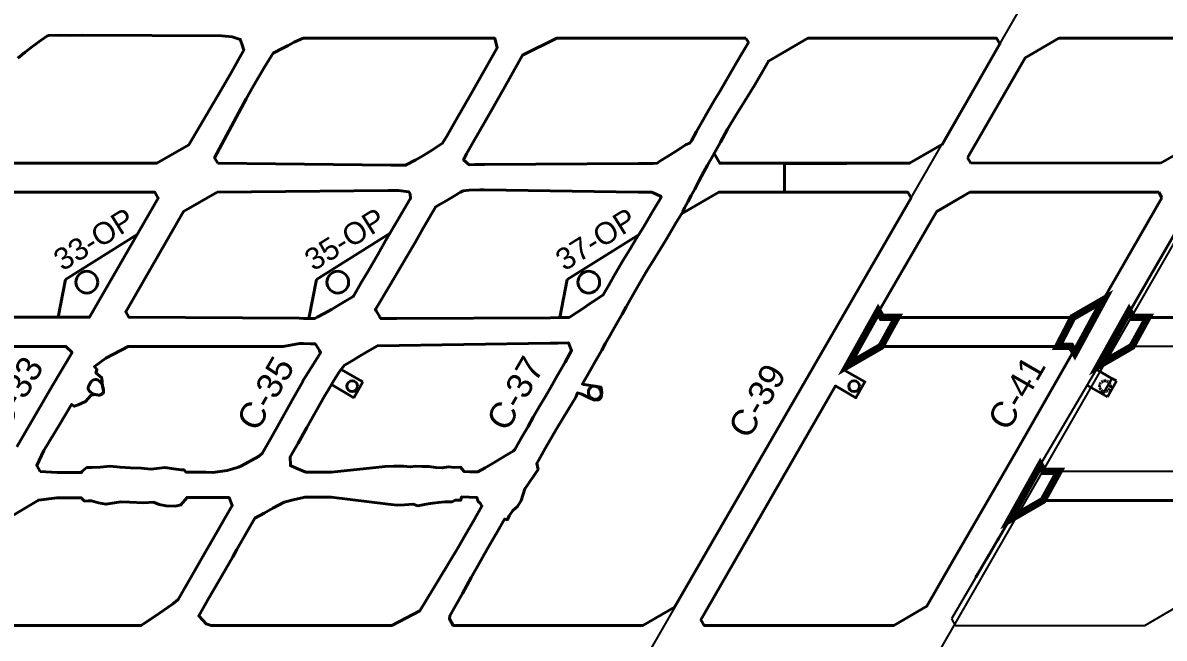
# Model space of a CAD drawing. Header units: millimetres. Extents: x -28 to 1943, y -5245 to 2752.
# Drawn here: x 1085.2 to 1242.7, y -280.5 to -195.6 of the extents above; entities that cross this region are included whole.
import ezdxf
from ezdxf.enums import TextEntityAlignment as Align

# ---------------------------------------------------------------- set-up
doc = ezdxf.new("R2010")
doc.units = ezdxf.units.MM
doc.linetypes.add('CONTINUA', pattern=[0])
doc.linetypes.add('HIDDEN', pattern=[0.375, 0.25, -0.125])
doc.layers.add('144', color=10, linetype='Continuous')
doc.layers.add('167', color=10, linetype='Continuous')
doc.styles.add('DG-T1-473 TO 560$0$Standard', font='arial.ttf')
doc.styles.add('DG-T1-473 TO 560$1$Standard', font='arial.ttf')

msp = doc.modelspace()

# ---------------------------------------------------------------- linework, layer by layer
at = {"lineweight": 35}
for p, q in [((1246.685, -212.428), (1242.237, -214.996)), ((1242.237, -214.996), (1216.038, -214.996)), ((1215.929, -218.996), (1211.302, -221.668)), ((1241.989, -218.996), (1215.929, -218.996)), ((1242.429, -219.759), (1241.989, -218.996)), ((1234.314, -233.815), (1229.969, -236.252)), ((1229.965, -236.252), (1203.766, -236.252)), ((1203.657, -240.252), (1199.025, -242.926)), ((1229.717, -240.252), (1203.657, -240.252)), ((1230.157, -241.015), (1229.717, -240.252)), ((1235.532, -244.667), (1233.383, -243.426)), ((1234.282, -246.832), (1232.13, -245.589)), ((1234.282, -246.832), (1235.532, -244.667))]:
    msp.add_line(p, q, dxfattribs=at)
at = {"color": 7, "linetype": 'Continuous', "lineweight": 40}
for p, q in [((1216.038, -214.996), (1215.597, -214.231)), ((1190.31, -215.046), (1190.31, -219.046)), ((1242.429, -219.759), (1234.314, -233.815)), ((1242.429, -219.759), (1242.429, -219.759)), ((1203.766, -236.252), (1203.323, -235.484)), ((1230.157, -241.015), (1222.259, -254.866)), ((1222.259, -254.866), (1213.399, -270.156))]:
    msp.add_line(p, q, dxfattribs=at)
at = {"color": 3, "linetype": 'CONTINUA', "lineweight": 40}
for p, q in [((1211.307, -221.665), (1215.929, -218.996)), ((1215.929, -218.996), (1241.989, -218.996)), ((1242.429, -219.759), (1234.314, -233.815)), ((1241.989, -218.996), (1242.429, -219.759)), ((1245.948, -221.665), (1237.967, -235.489)), ((1203.766, -236.252), (1203.326, -235.489)), ((1229.965, -236.252), (1203.766, -236.252)), ((1237.967, -235.489), (1238.407, -236.252)), ((1238.407, -236.252), (1264.606, -236.252)), ((1199.035, -242.92), (1203.657, -240.252)), ((1199.035, -242.92), (1203.657, -240.252)), ((1203.657, -240.252), (1229.717, -240.252)), ((1203.657, -240.252), (1229.717, -240.252)), ((1230.157, -241.015), (1222.259, -254.866)), ((1230.157, -241.015), (1222.259, -254.866)), ((1229.717, -240.252), (1230.157, -241.015)), ((1229.717, -240.252), (1230.157, -241.015)), ((1213.399, -270.156), (1222.259, -254.866))]:
    msp.add_line(p, q, dxfattribs=at)
for p, q in [((1245.948, -221.665), (1237.967, -235.489)), ((1238.407, -236.252), (1237.967, -235.489)), ((1238.801, -236.252), (1238.407, -236.252)), ((1264.606, -236.252), (1238.801, -236.252)), ((1238.298, -240.252), (1233.676, -242.92)), ((1252.05, -240.252), (1238.298, -240.252)), ((1233.676, -242.92), (1225.63, -256.617)), ((1226.14, -257.5), (1225.63, -256.617)), ((1252.338, -257.5), (1226.14, -257.5)), ((1226.03, -261.5), (1221.409, -264.169)), ((1251.974, -261.5), (1226.03, -261.5)), ((1221.409, -264.169), (1213.362, -277.865, 7)), ((1240.071, -278.748, 7), (1244.633, -276.114, 7)), ((1213.362, -277.865, 7), (1213.872, -278.748, 7)), ((1213.872, -278.748, 7), (1240.071, -278.748, 7))]:
    msp.add_line(p, q)
at = {"color": 3, "linetype": 'Continuous', "lineweight": 40}
for p, q in [((1100.985, -224.811), (1091.074, -231.004)), ((1100.985, -224.811), (1091.074, -231.004)), ((1135.891, -224.645), (1125.715, -231.004)), ((1135.891, -224.645), (1125.715, -231.004)), ((1170.267, -224.811), (1160.356, -231.004)), ((1170.267, -224.811), (1160.356, -231.004)), ((1091.074, -231.004), (1090.055, -236.244)), ((1091.074, -231.004), (1090.055, -236.244)), ((1125.715, -231.004), (1124.667, -236.393)), ((1125.715, -231.004), (1124.667, -236.393)), ((1160.356, -231.004), (1159.33, -236.283)), ((1160.356, -231.004), (1159.33, -236.283)), ((1132.15, -245.169), (1129.145, -243.435)), ((1132.15, -245.169), (1129.145, -243.435)), ((1130.9, -247.334), (1127.787, -245.537)), ((1130.9, -247.334), (1127.787, -245.537)), ((1130.9, -247.334), (1132.15, -245.169)), ((1130.9, -247.334), (1132.15, -245.169))]:
    msp.add_line(p, q, dxfattribs=at)
at = {"color": 3, "lineweight": 35}
for p, q in [((1234.909, -247.194), (1236.159, -245.029)), ((1236.159, -245.029), (1235.532, -244.667)), ((1234.909, -247.194), (1234.282, -246.832))]:
    msp.add_line(p, q, dxfattribs=at)
at = {"linetype": 'Continuous', "lineweight": 40}
msp.add_lwpolyline([(1077.474, -214.996), (1103.673, -214.996), (1108.124, -212.426), (1112.51, -204.958), (1113.979, -202.4), (1115.157, -200.332), (1115.685, -199.391), (1115.43, -198.495), (1115.198, -197.888), (1114.096, -197.547), (1112.663, -197.41), (1093.368, -197.333), (1091.778, -197.341), (1090.209, -197.3), (1088.752, -197.358), (1088.518, -197.451), (1087.39, -198.247), (1086.336, -199.028), (1085.505, -199.638), (1084.502, -200.468)], dxfattribs=at)
msp.add_lwpolyline([(1077.474, -214.996), (1103.673, -214.996), (1108.124, -212.426), (1112.51, -204.958), (1113.979, -202.4), (1115.157, -200.332), (1115.685, -199.391), (1115.43, -198.495), (1115.198, -197.888), (1114.096, -197.547), (1112.663, -197.41), (1093.368, -197.333), (1091.778, -197.341), (1090.209, -197.3), (1088.752, -197.358), (1088.518, -197.451), (1087.39, -198.247), (1086.336, -199.028), (1085.505, -199.638), (1084.502, -200.468)], dxfattribs=at)
at = {"lineweight": 40, "ltscale": 5}
msp.add_lwpolyline([(1112.115, -214.996), (1136.047, -215.249), (1138.003, -215.266), (1139.426, -214.536), (1140.395, -213.954), (1141.589, -213.243), (1143.144, -212.228), (1143.726, -211.233), (1144.852, -209.244), (1147.169, -205.218), (1150.675, -199.042), (1150.333, -197.748), (1124.273, -197.748), (1123.877, -197.726), (1122.642, -198.281), (1121.802, -198.734), (1121.089, -199.108), (1119.741, -199.815), (1118.603, -201.632), (1117.057, -204.311), (1116.028, -206.101), (1111.668, -214.222)], close=True, dxfattribs=at)
msp.add_lwpolyline([(1112.115, -214.996), (1136.047, -215.249), (1138.003, -215.266), (1139.426, -214.536), (1140.395, -213.954), (1141.589, -213.243), (1143.144, -212.228), (1143.726, -211.233), (1144.852, -209.244), (1147.169, -205.218), (1150.675, -199.042), (1150.333, -197.748), (1124.273, -197.748), (1123.877, -197.726), (1122.642, -198.281), (1121.802, -198.734), (1121.089, -199.108), (1119.741, -199.815), (1118.603, -201.632), (1117.057, -204.311), (1116.028, -206.101), (1111.668, -214.222)], close=True, dxfattribs=at)
at = {"lineweight": 40}
for points in [[(1206.65, -214.996), (1207.596, -214.996), (1212.158, -212.363), (1220.056, -198.511), (1219.615, -197.748), (1193.555, -197.748), (1188.106, -200.894), (1187.369, -202.185), (1186.232, -204.17), (1184.817, -206.472), (1183.66, -208.327), (1182.471, -210.28), (1181.487, -212.066), (1180.435, -213.952), (1179.718, -215.245), (1179.217, -216.176), (1178.522, -217.461), (1177.935, -218.541), (1177.46, -219.417), (1176.982, -220.31), (1176.535, -221.142), (1176.281, -221.696), (1175.389, -223.182), (1173.968, -225.582), (1172.471, -227.986), (1171.213, -230.038), (1170.189, -231.796), (1169.458, -233.097), (1168.5, -234.792), (1167.931, -235.79), (1167.291, -236.906), (1166.681, -237.977), (1166.266, -238.721), (1166.095, -239.03), (1165.641, -239.832), (1165.102, -240.774), (1164.295, -242.199), (1163.52, -243.606), (1162.471, -245.401), (1162.449, -245.424), (1162.63, -245.528), (1164.196, -245.739), (1165.013, -245.905), (1165.127, -246.621), (1165.072, -247.046), (1164.962, -247.358), (1164.682, -247.609), (1164.136, -247.66), (1163.37, -247.338), (1162.336, -246.856), (1161.746, -246.677), (1161.509, -247.244), (1160.515, -248.901), (1159.741, -250.223), (1158.828, -251.729), (1157.313, -254.358), (1156.136, -256.409), (1156.315, -257.232), (1155.913, -257.836), (1155.532, -258.376), (1155.272, -258.779), (1154.942, -259.245), (1154.494, -259.928), (1154.261, -260.652), (1153.993, -261.531), (1153.463, -262.348), (1152.817, -262.906), (1152.332, -263.618), (1152.102, -264.125), (1152.043, -264.177), (1151.716, -264.082), (1151.691, -264.116), (1150.547, -266.104), (1150.449, -266.274), (1149.449, -268.005), (1149.278, -268.252), (1148.006, -270.552), (1147.103, -272.153), (1145.877, -274.345), (1144.903, -276.063), (1144.119, -277.45), (1144.08, -277.865), (1144.59, -278.748), (1170.789, -278.748), (1175.153, -276.229), (1207.794, -219.77), (1207.348, -218.996), (1206.65, -218.996)], [(1190.31, -215.046), (1207.596, -214.996), (1212.158, -212.363), (1220.056, -198.511), (1219.615, -197.748), (1193.555, -197.748), (1188.106, -200.894), (1187.369, -202.185), (1186.232, -204.17), (1184.817, -206.472), (1183.66, -208.327), (1182.471, -210.28), (1181.487, -212.066), (1180.435, -213.952), (1179.718, -215.245), (1179.217, -216.176), (1178.522, -217.461), (1177.935, -218.541), (1177.46, -219.417), (1176.982, -220.31), (1176.535, -221.142), (1176.281, -221.696), (1175.389, -223.182), (1173.968, -225.582), (1172.471, -227.986), (1171.213, -230.038), (1170.189, -231.796), (1169.458, -233.097), (1168.5, -234.792), (1167.931, -235.79), (1167.291, -236.906), (1166.681, -237.977), (1166.266, -238.721), (1166.095, -239.03), (1165.641, -239.832), (1165.102, -240.774), (1164.295, -242.199), (1163.52, -243.606), (1162.471, -245.401), (1162.449, -245.424), (1162.63, -245.528), (1164.196, -245.739), (1165.013, -245.905), (1165.127, -246.621), (1165.072, -247.046), (1164.962, -247.358), (1164.682, -247.609), (1164.136, -247.66), (1163.37, -247.338), (1162.336, -246.856), (1161.746, -246.677), (1161.509, -247.244), (1160.515, -248.901), (1159.741, -250.223), (1158.828, -251.729), (1157.313, -254.358), (1156.136, -256.409), (1156.315, -257.232), (1155.913, -257.836), (1155.532, -258.376), (1155.272, -258.779), (1154.942, -259.245), (1154.494, -259.928), (1154.261, -260.652), (1153.993, -261.531), (1153.463, -262.348), (1152.817, -262.906), (1152.332, -263.618), (1152.102, -264.125), (1152.043, -264.177), (1151.716, -264.082), (1151.691, -264.116), (1150.547, -266.104), (1150.449, -266.274), (1149.449, -268.005), (1149.278, -268.252), (1148.006, -270.552), (1147.103, -272.153), (1145.877, -274.345), (1144.903, -276.063), (1144.119, -277.45), (1144.08, -277.865), (1144.59, -278.748), (1170.789, -278.748), (1175.153, -276.229), (1207.794, -219.77), (1207.348, -218.996), (1190.31, -218.996)], [(1246.662, -197.748), (1228.196, -197.748), (1223.575, -200.417), (1215.597, -214.231)], [(1211.302, -221.668), (1203.323, -235.484)], [(1199.025, -242.926), (1198.656, -243.566), (1201.432, -245.169), (1200.182, -247.334), (1197.389, -245.722), (1178.801, -278.003), (1179.231, -278.748), (1205.43, -278.748), (1209.992, -276.114), (1213.399, -270.156)], [(1075.308, -278.748), (1101.507, -278.748), (1101.524, -278.748), (1104.082, -277.057), (1105.835, -275.846), (1106.629, -275.176), (1107.382, -273.896), (1107.877, -273.029), (1108.756, -271.503), (1110.418, -268.604), (1111.239, -267.182), (1112.47, -265.039), (1114.112, -262.232), (1113.665, -261.108), (1111.195, -261.096), (1109.488, -261.096), (1107.867, -261.093), (1107.026, -262.135), (1106.287, -262.3), (1104.99, -262.264), (1104.007, -262.072), (1103.215, -261.77), (1101.913, -261.847), (1099.93, -261.769), (1098.717, -261.699), (1096.652, -262.046), (1095.635, -261.829), (1094.657, -261.553), (1094.235, -261.557), (1093.711, -261.609), (1093.231, -261.151), (1089.895, -261.159), (1087.348, -261.466), (1082.803, -264.192)], [(1075.308, -278.748), (1101.507, -278.748), (1101.524, -278.748), (1104.082, -277.057), (1105.835, -275.846), (1106.629, -275.176), (1107.382, -273.896), (1107.877, -273.029), (1108.756, -271.503), (1110.418, -268.604), (1111.239, -267.182), (1112.47, -265.039), (1114.112, -262.232), (1113.665, -261.108), (1111.195, -261.096), (1109.488, -261.096), (1107.867, -261.093), (1107.026, -262.135), (1106.287, -262.3), (1104.99, -262.264), (1104.007, -262.072), (1103.215, -261.77), (1101.913, -261.847), (1099.93, -261.769), (1098.717, -261.699), (1096.652, -262.046), (1095.635, -261.829), (1094.657, -261.553), (1094.235, -261.557), (1093.711, -261.609), (1093.231, -261.151), (1089.895, -261.159), (1087.348, -261.466), (1082.803, -264.192)]]:
    msp.add_lwpolyline(points, dxfattribs=at)
at = {"linetype": 'Continuous', "lineweight": 40}
for points in [[(1184.974, -197.748), (1185.351, -198.338), (1184.264, -200.183), (1183.294, -201.818), (1182.279, -203.549), (1181.406, -205.093), (1180.732, -206.197), (1179.688, -207.915), (1178.904, -209.333), (1178.168, -210.618), (1177.477, -211.87), (1177.268, -212.195), (1176.747, -212.381), (1176.067, -212.847), (1175.294, -213.374), (1174.177, -214.071), (1173.141, -214.713), (1172.743, -214.971), (1172.22, -214.999), (1171.197, -215.016), (1170.192, -215.025), (1148.906, -215.148), (1147.574, -215.172), (1146.784, -215.182), (1146.039, -214.51), (1146.443, -213.704), (1147.362, -212.078), (1149.102, -209.035), (1149.975, -207.506), (1152.128, -203.724), (1154.182, -200.069), (1158.914, -197.748)], [(1184.974, -197.748), (1185.351, -198.338), (1184.264, -200.183), (1183.294, -201.818), (1182.279, -203.549), (1181.406, -205.093), (1180.732, -206.197), (1179.688, -207.915), (1178.904, -209.333), (1178.168, -210.618), (1177.477, -211.87), (1177.268, -212.195), (1176.747, -212.381), (1176.067, -212.847), (1175.294, -213.374), (1174.177, -214.071), (1173.141, -214.713), (1172.743, -214.971), (1172.22, -214.999), (1171.197, -215.016), (1170.192, -215.025), (1148.906, -215.148), (1147.574, -215.172), (1146.784, -215.182), (1146.039, -214.51), (1146.443, -213.704), (1147.362, -212.078), (1149.102, -209.035), (1149.975, -207.506), (1152.128, -203.724), (1154.182, -200.069), (1158.914, -197.748)], [(1112.006, -218.996), (1135.621, -218.731), (1137.061, -218.741), (1138.474, -218.909), (1138.66, -219.205), (1138.685, -219.863), (1138.669, -219.897), (1137.119, -222.542), (1135.323, -225.618), (1134.188, -227.569), (1132.855, -229.865), (1132.012, -231.298), (1130.821, -233.324), (1130.791, -233.358), (1130.579, -233.494), (1129.8, -233.967), (1128.85, -234.515), (1127.782, -235.144), (1126.795, -235.728), (1125.807, -236.24), (1125.497, -236.398), (1124.978, -236.396), (1123.941, -236.386), (1123.349, -236.383), (1099.848, -236.244), (1099.399, -235.466), (1107.384, -221.665)], [(1112.006, -218.996), (1135.621, -218.731), (1137.061, -218.741), (1138.474, -218.909), (1138.66, -219.205), (1138.685, -219.863), (1138.669, -219.897), (1137.119, -222.542), (1135.323, -225.618), (1134.188, -227.569), (1132.855, -229.865), (1132.012, -231.298), (1130.821, -233.324), (1130.791, -233.358), (1130.579, -233.494), (1129.8, -233.967), (1128.85, -234.515), (1127.782, -235.144), (1126.795, -235.728), (1125.807, -236.24), (1125.497, -236.398), (1124.978, -236.396), (1123.941, -236.386), (1123.349, -236.383), (1099.848, -236.244), (1099.399, -235.466), (1107.384, -221.665)], [(1160.597, -236.249), (1161.645, -235.57), (1162.567, -234.964), (1163.43, -234.392), (1164.418, -233.745), (1165.298, -233.154), (1166.071, -231.79), (1166.964, -230.233), (1168.06, -228.37), (1168.983, -226.894), (1169.924, -225.339), (1170.85, -223.804), (1171.896, -222.039), (1172.591, -220.904), (1173.204, -219.851), (1173.298, -219.581), (1172.017, -218.996), (1170.133, -218.996), (1148.867, -218.646), (1148.265, -218.648), (1146.799, -218.681), (1145.977, -218.814), (1145.632, -218.993), (1144.79, -219.472), (1143.639, -220.151), (1142.487, -220.819), (1142.14, -221.044), (1140.463, -223.959), (1139.334, -225.899), (1138.189, -227.835), (1137.411, -229.173), (1135.907, -231.746), (1133.941, -235.063), (1133.864, -235.183), (1133.955, -235.369), (1134.452, -236.187), (1134.588, -236.39), (1135.107, -236.416), (1136.141, -236.423), (1136.802, -236.41), (1158.049, -236.331), (1159.128, -236.287), (1160.12, -236.267)], [(1160.597, -236.249), (1161.645, -235.57), (1162.567, -234.964), (1163.43, -234.392), (1164.418, -233.745), (1165.298, -233.154), (1166.071, -231.79), (1166.964, -230.233), (1168.06, -228.37), (1168.983, -226.894), (1169.924, -225.339), (1170.85, -223.804), (1171.896, -222.039), (1172.591, -220.904), (1173.204, -219.851), (1173.298, -219.581), (1172.017, -218.996), (1170.133, -218.996), (1148.867, -218.646), (1148.265, -218.648), (1146.799, -218.681), (1145.977, -218.814), (1145.632, -218.993), (1144.79, -219.472), (1143.639, -220.151), (1142.487, -220.819), (1142.14, -221.044), (1140.463, -223.959), (1139.334, -225.899), (1138.189, -227.835), (1137.411, -229.173), (1135.907, -231.746), (1133.941, -235.063), (1133.864, -235.183), (1133.955, -235.369), (1134.452, -236.187), (1134.588, -236.39), (1135.107, -236.416), (1136.141, -236.423), (1136.802, -236.41), (1158.049, -236.331), (1159.128, -236.287), (1160.12, -236.267)], [(1065.207, -236.244), (1064.735, -235.427), (1072.743, -221.665), (1077.365, -218.996), (1103.425, -218.996), (1103.879, -219.783), (1094.381, -236.244)], [(1065.207, -236.244), (1064.735, -235.427), (1072.743, -221.665), (1077.365, -218.996), (1103.425, -218.996), (1103.879, -219.783), (1094.381, -236.244)], [(1139.43, -256.773), (1138.681, -256.878), (1137.754, -256.805), (1136.42, -256.773), (1135.206, -256.828), (1127.798, -257.599), (1126.008, -257.595), (1124.253, -257.607), (1122.945, -257.069), (1122.134, -256.714), (1122.117, -255.508), (1123.191, -253.601), (1124.392, -251.469), (1126.814, -247.111), (1127.466, -246.053), (1128.144, -244.962), (1128.928, -243.719), (1129.586, -242.858), (1130.023, -242.612), (1130.796, -242.147), (1131.533, -241.708), (1132.786, -240.982), (1134.16, -240.16), (1157.972, -239.827), (1159.027, -239.8), (1160.516, -239.754), (1160.939, -240.817), (1160.889, -240.932), (1160.057, -242.421), (1158.954, -244.308), (1158.021, -245.958), (1157.244, -247.307), (1156.482, -248.601), (1155.658, -250.041), (1154.929, -251.312), (1154.142, -252.673), (1153.09, -254.481), (1153.015, -254.592), (1152.877, -254.727), (1151.773, -255.38), (1151.183, -255.735), (1150.273, -256.289), (1149.014, -257.006), (1148.011, -257.555), (1147.938, -257.569), (1146.912, -257.555), (1146.131, -257.522), (1145.619, -256.935), (1144.789, -256.957), (1143.972, -256.88), (1143.071, -257.001), (1142.224, -256.964), (1141.226, -256.819), (1140.31, -256.825)], [(1139.43, -256.773), (1138.681, -256.878), (1137.754, -256.805), (1136.42, -256.773), (1135.206, -256.828), (1127.798, -257.599), (1126.008, -257.595), (1124.253, -257.607), (1122.945, -257.069), (1122.134, -256.714), (1122.117, -255.508), (1123.191, -253.601), (1124.392, -251.469), (1126.814, -247.111), (1127.466, -246.053), (1128.144, -244.962), (1128.928, -243.719), (1129.586, -242.858), (1130.023, -242.612), (1130.796, -242.147), (1131.533, -241.708), (1132.786, -240.982), (1134.16, -240.16), (1157.972, -239.827), (1159.027, -239.8), (1160.516, -239.754), (1160.939, -240.817), (1160.889, -240.932), (1160.057, -242.421), (1158.954, -244.308), (1158.021, -245.958), (1157.244, -247.307), (1156.482, -248.601), (1155.658, -250.041), (1154.929, -251.312), (1154.142, -252.673), (1153.09, -254.481), (1153.015, -254.592), (1152.877, -254.727), (1151.773, -255.38), (1151.183, -255.735), (1150.273, -256.289), (1149.014, -257.006), (1148.011, -257.555), (1147.938, -257.569), (1146.912, -257.555), (1146.131, -257.522), (1145.619, -256.935), (1144.789, -256.957), (1143.972, -256.88), (1143.071, -257.001), (1142.224, -256.964), (1141.226, -256.819), (1140.31, -256.825)], [(1111.183, -278.748), (1136.148, -278.748), (1139.983, -276.728), (1142.758, -272.174), (1145.278, -268.015), (1146.222, -266.42), (1147.378, -264.423), (1148.575, -262.29), (1148.324, -261.878), (1148.053, -261.663), (1147.849, -261.098), (1145.757, -261.025), (1145.655, -261.481), (1144.885, -261.482), (1144.439, -261.703), (1143.459, -261.701), (1142.555, -261.786), (1141.802, -261.901), (1141.158, -261.994), (1140.424, -262.137), (1139.705, -262.245), (1139.069, -262.011), (1137.899, -262.105), (1136.885, -262.144), (1135.607, -262.03), (1127.773, -261.057), (1124.147, -261.05), (1122.713, -261.401), (1121.255, -261.759), (1119.693, -262.591), (1118.495, -263.262), (1117.208, -263.976), (1116.167, -265.796), (1114.754, -268.266), (1114.172, -269.288), (1112.14, -272.784), (1110.916, -274.901), (1109.489, -277.45), (1110.495, -278.561)], [(1111.183, -278.748), (1136.148, -278.748), (1139.983, -276.728), (1142.758, -272.174), (1145.278, -268.015), (1146.222, -266.42), (1147.378, -264.423), (1148.575, -262.29), (1148.324, -261.878), (1148.053, -261.663), (1147.849, -261.098), (1145.757, -261.025), (1145.655, -261.481), (1144.885, -261.482), (1144.439, -261.703), (1143.459, -261.701), (1142.555, -261.786), (1141.802, -261.901), (1141.158, -261.994), (1140.424, -262.137), (1139.705, -262.245), (1139.069, -262.011), (1137.899, -262.105), (1136.885, -262.144), (1135.607, -262.03), (1127.773, -261.057), (1124.147, -261.05), (1122.713, -261.401), (1121.255, -261.759), (1119.693, -262.591), (1118.495, -263.262), (1117.208, -263.976), (1116.167, -265.796), (1114.754, -268.266), (1114.172, -269.288), (1112.14, -272.784), (1110.916, -274.901), (1109.489, -277.45), (1110.495, -278.561)]]:
    msp.add_lwpolyline(points, close=True, dxfattribs=at)
at = {"color": 3, "linetype": 'CONTINUA', "lineweight": 40}
for points in [[(1180.612, -213.635), (1181.397, -214.996), (1206.65, -214.996)], [(1180.612, -213.635), (1181.397, -214.996), (1186.51, -214.996)], [(1176.105, -221.988), (1181.288, -218.996), (1206.65, -218.996)], [(1176.105, -221.988), (1181.288, -218.996), (1186.51, -218.996)], [(1251.974, -261.5), (1226.03, -261.5), (1221.409, -264.169), (1216.738, -272.118)]]:
    msp.add_lwpolyline(points, dxfattribs=at)
at = {"const_width": 1}
for points in [[(1230.418, -241.184), (1229.884, -240.259), (1228.051, -240.267), (1230.127, -236.267), (1234.445, -233.774)], [(1203.257, -235.367), (1203.766, -236.252), (1205.856, -236.252), (1203.657, -240.252), (1199.035, -242.92)], [(1237.898, -235.367), (1238.407, -236.252), (1240.497, -236.252), (1238.298, -240.252), (1233.676, -242.92)], [(1225.63, -256.615), (1226.14, -257.5), (1228.229, -257.5), (1226.03, -261.5), (1221.409, -264.169)]]:
    msp.add_lwpolyline(points, close=True, dxfattribs=at)
at = {"color": 7, "linetype": 'Continuous', "lineweight": 40}
msp.add_lwpolyline([(1084.37, -254.095), (1089.308, -245.643), (1091.995, -241.11), (1091.153, -240.252), (1065.093, -240.252)], dxfattribs=at)
msp.add_lwpolyline([(1084.37, -254.095), (1089.308, -245.643), (1091.995, -241.11), (1091.153, -240.252), (1065.093, -240.252)], dxfattribs=at)
at = {"lineweight": 40}
msp.add_lwpolyline([(1087.576, -257.5), (1089.932, -257.662), (1093.274, -257.675), (1093.387, -257.454), (1094.047, -256.975), (1094.772, -256.97), (1095.867, -256.901), (1097.195, -256.799), (1098.616, -256.937), (1100.045, -257.01), (1101.531, -257.043), (1102.904, -257.198), (1104.778, -256.963), (1106.048, -257.168), (1107.062, -257.294), (1107.458, -257.303), (1107.706, -257.61), (1110.462, -257.633), (1111.425, -257.649), (1113.379, -257.366), (1114.947, -256.935), (1115.366, -256.718), (1117.745, -255.436), (1118.242, -255.046), (1119.702, -252.447), (1120.572, -250.896), (1122.382, -247.686), (1123.825, -245.09), (1123.854, -245.031), (1124.267, -244.37), (1125.833, -241.863), (1126.29, -241.135), (1126.163, -240.804), (1125.699, -240.087), (1125.535, -239.889), (1124.908, -239.882), (1123.923, -239.872), (1123.399, -239.867), (1121.128, -240.252), (1099.734, -240.252), (1096.64, -241.9), (1095.088, -243.041), (1095.43, -243.428), (1095.426, -243.497), (1095.296, -243.892), (1096.084, -244.613), (1096.21, -245.727), (1096.35, -246.378), (1096.28, -246.693), (1095.796, -246.968), (1095.236, -246.917), (1094.647, -246.979), (1093.85, -247.88), (1092.82, -248.309), (1092.301, -248.512), (1091.925, -248.263), (1090.288, -251.004), (1088.107, -254.642), (1087.121, -256.713)], close=True, dxfattribs=at)
msp.add_lwpolyline([(1087.576, -257.5), (1089.932, -257.662), (1093.274, -257.675), (1093.387, -257.454), (1094.047, -256.975), (1094.772, -256.97), (1095.867, -256.901), (1097.195, -256.799), (1098.616, -256.937), (1100.045, -257.01), (1101.531, -257.043), (1102.904, -257.198), (1104.778, -256.963), (1106.048, -257.168), (1107.062, -257.294), (1107.458, -257.303), (1107.706, -257.61), (1110.462, -257.633), (1111.425, -257.649), (1113.379, -257.366), (1114.947, -256.935), (1115.366, -256.718), (1117.745, -255.436), (1118.242, -255.046), (1119.702, -252.447), (1120.572, -250.896), (1122.382, -247.686), (1123.825, -245.09), (1123.854, -245.031), (1124.267, -244.37), (1125.833, -241.863), (1126.29, -241.135), (1126.163, -240.804), (1125.699, -240.087), (1125.535, -239.889), (1124.908, -239.882), (1123.923, -239.872), (1123.399, -239.867), (1121.128, -240.252), (1099.734, -240.252), (1096.64, -241.9), (1095.088, -243.041), (1095.43, -243.428), (1095.426, -243.497), (1095.296, -243.892), (1096.084, -244.613), (1096.21, -245.727), (1096.35, -246.378), (1096.28, -246.693), (1095.796, -246.968), (1095.236, -246.917), (1094.647, -246.979), (1093.85, -247.88), (1092.82, -248.309), (1092.301, -248.512), (1091.925, -248.263), (1090.288, -251.004), (1088.107, -254.642), (1087.121, -256.713)], close=True, dxfattribs=at)
for points in [[(1096.035, -245.343, 0.0690905), (1095.741, -245.003, 0.2168125), (1095.163, -244.828, 0.2078282), (1094.627, -245.153, 0.0093471), (1094.492, -245.351, 0.0155), (1094.416, -245.475, 0.0183764), (1094.355, -245.592, 0.0100756), (1094.255, -245.813, 0.2902839), (1094.35, -246.398, 0.1586486), (1095.236, -246.917, 0.0619201), (1095.796, -246.968, 0.1377075), (1096.042, -246.891, 0.0576256), (1096.28, -246.693, 0.1476769), (1096.335, -246.583, 0.0263723), (1096.348, -246.484, 0.0249366), (1096.35, -246.378, 0.0452393), (1096.327, -246.196, 0.0171605), (1096.21, -245.727, 0.0738464)], [(1096.035, -245.343, 0.0690905), (1095.741, -245.003, 0.2168125), (1095.163, -244.828, 0.2078282), (1094.627, -245.153, 0.0093471), (1094.492, -245.351, 0.0155), (1094.416, -245.475, 0.0183764), (1094.355, -245.592, 0.0100756), (1094.255, -245.813, 0.2902839), (1094.35, -246.398, 0.1586486), (1095.236, -246.917, 0.0619201), (1095.796, -246.968, 0.1377075), (1096.042, -246.891, 0.0576256), (1096.28, -246.693, 0.1476769), (1096.335, -246.583, 0.0263723), (1096.348, -246.484, 0.0249366), (1096.35, -246.378, 0.0452393), (1096.327, -246.196, 0.0171605), (1096.21, -245.727, 0.0738464)], [(1163.601, -245.886, 0.0818979), (1163.449, -246.046, 0.0543926), (1163.336, -246.258, 0.0514714), (1163.266, -246.502, 0.12896), (1163.293, -246.831, 0.0867), (1163.531, -247.255, 0.1323037), (1163.883, -247.508, 0.1252605), (1164.336, -247.559, 0.1589524), (1164.749, -247.358, 0.1413816), (1165.004, -246.914, 0.1269229), (1164.999, -246.479, 0.1117129), (1164.769, -246.044, 0.1417392), (1164.358, -245.774, 0.1324825), (1163.834, -245.756, 0.0674351)], [(1163.601, -245.886, 0.0818979), (1163.449, -246.046, 0.0543926), (1163.336, -246.258, 0.0514714), (1163.266, -246.502, 0.12896), (1163.293, -246.831, 0.0867), (1163.531, -247.255, 0.1323037), (1163.883, -247.508, 0.1252605), (1164.336, -247.559, 0.1589524), (1164.749, -247.358, 0.1413816), (1165.004, -246.914, 0.1269229), (1164.999, -246.479, 0.1117129), (1164.769, -246.044, 0.1417392), (1164.358, -245.774, 0.1324825), (1163.834, -245.756, 0.0674351)]]:
    msp.add_lwpolyline(points, format="xyb", close=True, dxfattribs=at)
at = {"color": 3, "linetype": 'HIDDEN', "lineweight": 40}
msp.add_lwpolyline([(1251.974, -261.5), (1226.03, -261.5), (1221.409, -264.169), (1216.738, -272.118)], dxfattribs=at)
at = {"color": 3, "linetype": 'Continuous', "lineweight": 40}
for centre, radius in [((1094.028, -231.399), 1.5), ((1128.669, -231.399), 1.5), ((1163.31, -231.399), 1.5), ((1130.659, -245.752), 0.75), ((1199.941, -245.752), 0.75)]:
    msp.add_circle(centre, radius, dxfattribs=at)
at = {"color": 3, "linetype": 'HIDDEN', "lineweight": 40}
msp.add_circle((1234.582, -245.752), 0.75, dxfattribs=at)
at = {"layer": '144'}
msp.add_lwpolyline([(883.64, -361.201), (1031.989, -104.252), (1002.335, -104.694), (1059.316, -4.92), (1331.424, -5.392), (1126.254, -361.125), (883.64, -361.201)], close=True, dxfattribs=at)
at = {"layer": '167'}
msp.add_lwpolyline([(793.984, -747.719), (1288.758, -747.718), (1347.109, -646.658), (1351.609, -644.06), (1383.259, -644.06), (1805.194, 86.748), (1770.861, 87.511), (1838.66, 204.944), (1646.978, 301.627), (1521.565, 87.697), (1424.451, 87.511), (1164.8, -363.75), (913.868, -363.748), (890.119, -410.232), (793.984, -747.719)], close=True, dxfattribs=at)

# ---------------------------------------------------------------- texts
at = {"linetype": 'Continuous', "style": 'DG-T1-473 TO 560$0$Standard'}
for s, p in [('33-OP', (1090.678, -229.946)), ('35-OP', (1125.319, -229.946)), ('37-OP', (1159.96, -229.946))]:
    msp.add_text(s, height=3, rotation=32, dxfattribs=at).set_placement(p)
at = {"linetype": 'Continuous', "style": 'DG-T1-473 TO 560$1$Standard'}
for s, p in [('C-33', (1081.388, -251.32)), ('C-35', (1116.029, -251.32)), ('C-37', (1150.518, -251.32)), ('C-41', (1219.709, -251.245)), ('C-39', (1183.894, -252.346))]:
    msp.add_text(s, height=3.5, rotation=60, dxfattribs=at).set_placement(p, align=Align.MIDDLE_LEFT)

doc.saveas('drawing.dxf')
